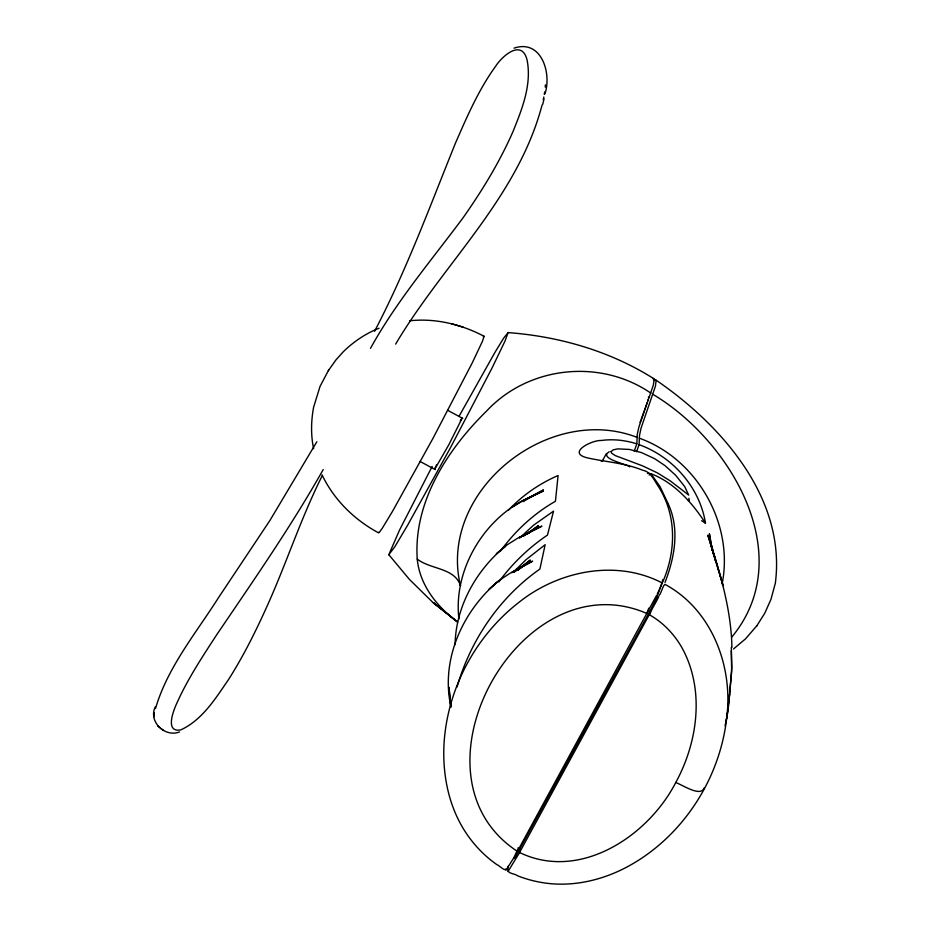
<?xml version="1.0" encoding="UTF-8"?>
<svg xmlns="http://www.w3.org/2000/svg" width="931" height="931" viewBox="0 0 931 931"><rect width="100%" height="100%" fill="white"/><g stroke="black" fill="none" stroke-linecap="round" stroke-linejoin="round"><path stroke-width="1.4" d="M378.545 532.334L379.301 532.404L382.443 527.993L392.51 511.352L432.973 438.385L472.296 362.787L482.433 341.328L484.108 336.277L483.329 336.731M514.471 857.102L514.575 858.382L650.618 609.933L656.937 597.341L661.732 583.295M654.004 380.465L655.459 379.79L656.087 380.418L655.447 386.156L641.133 427.888L639.492 435.429L639.085 444.657L636.548 451.721M729.555 694.945L731.824 667.48L731.312 647.382M729.636 694.584L727.39 713.984M505.754 869.088C504.66 871.544 498.946 865.074 496.572 864.422C491.708 860.989 487.111 857.183 482.817 853.064C473.379 843.94 465.419 833.28 459.367 821.631C447.008 797.716 442.551 770.263 444.04 743.532C447.392 688.731 475.52 636.001 518.881 602.392C558.367 570.773 616.241 558.914 662.267 582.992C661.126 586.065 658.973 590.533 657.286 593.978M545.229 87.118L545.403 84.849M704.104 787.998C700.612 797.541 681.795 784.379 675.72 782.575C648.034 836.422 579.629 881.622 519.545 852.505L520.254 849.002L518.101 847.873M649.093 474.973L650.932 473.693C674.707 482.805 692.734 503.427 705.465 523.175C699.926 487.681 672.741 456.702 639.085 444.657M508.233 866.226C508.117 867.448 508 868.67 507.907 869.903C507.837 873.86 515.215 873.581 517.717 875.838C524.467 878.515 531.485 880.54 538.618 881.925C569.912 888.232 602.683 880.703 630.206 865.225C684.041 834.979 720.803 777.048 726.936 715.788C732.813 665.13 711.307 609.235 664.92 584.331C662.837 585.576 661.499 592.477 659.311 595.351M728.356 707.444L731.65 671.588L731.289 650.804M544.996 93.798C551.815 73.188 541.411 38.916 514.063 48.133M728.228 708.433L727.123 715.613M544.274 94.415L544.658 91.901M722.13 583.912C734.105 523.781 696.935 458.808 639.271 438.164M726.832 717.242L727.204 714.938M726.517 718.86L726.913 716.556M155.244 706.85C148.145 721.63 164.915 737.713 179.485 731.941M726.203 720.478L726.611 718.173M543.285 99.687L543.82 97.01M517.869 849.037L513.831 857.812L505.847 870.38M155.489 708.596C167.487 667.352 195.929 633.278 218.622 597.481L269.885 520.51L316.854 441.748M726.285 719.791L725.063 725.819M648.442 397.874L648.639 396.99M542.761 104.307L544.007 98.919M542.098 104.935C517.671 197.814 443.226 263.694 395.652 344.086M647.604 400.993L647.918 399.876M662.29 581.456L662.825 579.629M457.051 687.02C470.574 640.016 499.656 597.178 539.887 569.062L545.159 544.693L526.131 559.601L513.575 571.925M647.057 402.774L646.661 404.019M646.451 404.659L645.765 406.707M634.197 451.256L636.827 443.878L637.235 434.509L638.934 426.864L653.329 385.166L654.156 379.65L653.737 378.591L652.782 378.626M645.52 407.429L644.729 409.698M665.013 582.422C674.696 557.378 680.026 528.564 667.923 503.322M662.29 582.934C676.22 551.874 677.035 515.099 658.019 485.924C653.888 479.802 650.734 471.633 642.599 470.213C625.143 463.056 606.116 461.985 587.868 457.982C565.769 453.001 592.011 439.967 601.193 440.491C613.122 438.838 625.388 440.188 636.827 443.878M644.438 410.49L641.133 419.416M640.039 422.337L640.586 420.87M435.08 468.06L434.649 469.375L448.847 444.727L462.183 418.089L461.171 419.357M435.359 467.409L435.708 466.64M436.127 465.756L436.592 464.767M322.091 475.974C301.202 517.578 286.864 562.01 267.86 604.44C256.293 630.194 243.747 655.599 228.595 679.444C215.538 698.425 202.353 720.024 180.672 729.927C164.508 732.744 173.527 710.12 177.332 702.102C188.039 678.42 202.469 656.658 216.597 634.93C253.383 580.63 290.949 526.76 323.208 469.585M609.27 451.744C597.888 458.448 626.994 464.092 629.833 466.873M656.611 595.34L517.403 851.365C400.819 774.999 520.208 558.391 647.092 613.541L647.801 610.049L649.954 611.178L649.233 614.693L518.928 853.634L507.977 871.544M658.752 596.48C656.227 602.601 651.188 609.328 649.722 614.96C663.256 622.63 674.323 634.314 681.992 647.79C704.965 689.557 697.913 742.007 675.72 782.575M374.553 331.285C406.358 270.618 429.924 206.275 455.562 142.897C467.083 116.538 478.604 89.737 495.583 66.334C502.065 56.151 521.488 38.788 526.981 59.537C532.067 84.232 522.14 108.915 513.016 131.527C499.679 161.982 482.235 190.483 463.161 217.656C431.286 260.505 396.443 301.353 370.503 348.334M432.147 466.454L399.527 530.1L388.739 554.841L394.919 546.602L407.545 525.352L450.29 448.055L491.94 368.222L504.986 341.142L508.093 332.623L503.671 338.116L495.059 352.197L459.274 415.901M648.476 608.804L648.814 608.176M602.31 461.031L606.384 453.56M328.329 370.654L335.951 359.901L343.399 351.65C353.64 341.654 365.72 333.473 379.068 328.236M328.655 370.084L320.043 386.388L313.607 407.243C311.059 420.905 310.756 435.045 313.619 448.684M460.298 420.754L460.764 419.997M733.488 648.988L745.556 638.817L756.926 625.644M756.6 626.167L764.712 613.331L770.949 599.389L775.337 583.237C786.323 498.248 721.502 424.885 655.901 380.034M498.865 581.875C512.236 563.651 528.75 547.731 547.486 535.069L553.538 511.131L533.591 525.177L519.498 538.118M500.762 550.698C515.402 530.74 533.905 513.551 555.435 501.274L558.088 475.52C539.433 483.573 522.396 495.373 508.489 510.211M731.766 637.118C799.101 555.667 730.241 440.305 652.98 394.395M517.461 570.214L530.309 560.078L517.566 570.272L529.588 561.218L513.621 572.309L528.808 562.324L511.771 572.612L532.602 561.137L510.2 573.159L499.004 580.525L489.112 589.218L497.934 581.503C462.451 611.248 440.444 660.172 450.907 706.571M524.293 500.541L526.527 498.807L524.339 500.494M523.047 501.6L543.46 489.915L525.259 499.61L543.332 490.986L524.118 499.912C482.049 521.604 453.199 571.564 458.948 619.045M601.286 461.439L603.486 460.24M527.318 533.812L538.595 525.55L527.388 533.719M647.487 473.495L648.663 472.68M527.563 533.777L538.037 526.562L523.746 535.756M512.201 507.197L524.118 499.912M523.827 535.779L537.42 527.516L519.661 537.455L541.935 526.131L518.241 537.862L506.615 545.159L496.339 553.898L505.673 546.032C476.497 569.644 455.585 606.663 455.108 644.613M409.628 320.799C435.231 317.971 461.287 324.302 483.945 336.207M507.849 332.576C559.252 336.394 610.131 351.08 653.865 378.719M688.358 500.506L689.277 500.191L688.893 498.248M463.254 327.188L451.698 323.802M637.002 437.349C548.336 402.902 437.756 491.265 460.449 585.704M447.578 410.268L462.777 418.415M420.079 461.473L435.277 469.631M650.92 393.161C600.262 358.365 528.61 365.976 486.657 410.978C447.508 449.301 413.341 502.158 417.239 559.054C430.436 569.609 454.549 567.491 460.519 585.704M378.696 532.916C354.478 519.94 333.892 499.796 322.056 474.845M710.947 542.936L713.158 553.177M701.637 520.697L705.465 523.175M157.746 726.029L160.085 727.798M161.156 728.636L163.495 730.404M457.237 621.733L432.903 602.497L409.407 579.385L388.983 554.899M451.919 617.462L433.334 602.601L457.691 622.036C437.174 607.059 419.706 585.099 417.239 559.054M650.932 473.693L660.079 486.692L667.771 502.926M712.273 548.708L723.096 585.622L707.851 535.162C719.779 571.576 731.149 608.804 731.929 647.417M709.841 541.016L715.683 561.137L711.54 546.997L709.387 533.766L712.413 550.721M713.006 553.712L712.681 552.025M712.424 550.582L711.68 546.055L713.099 552.502M450.941 706.629L448.998 687.322L450.709 707.397M611.062 451.651L611.702 453.257L615.333 455.62L642.588 465.861L657.6 472.995L670.378 480.978L688.719 495.094L684.646 486.494L675.65 475.264L664.897 465.535L654.47 458.587L641.494 452.617L629.496 449.452L617.777 448.858L613.11 449.894L611.062 451.651M154.057 712.937L153.871 716.602L154.057 712.937"/></g></svg>
